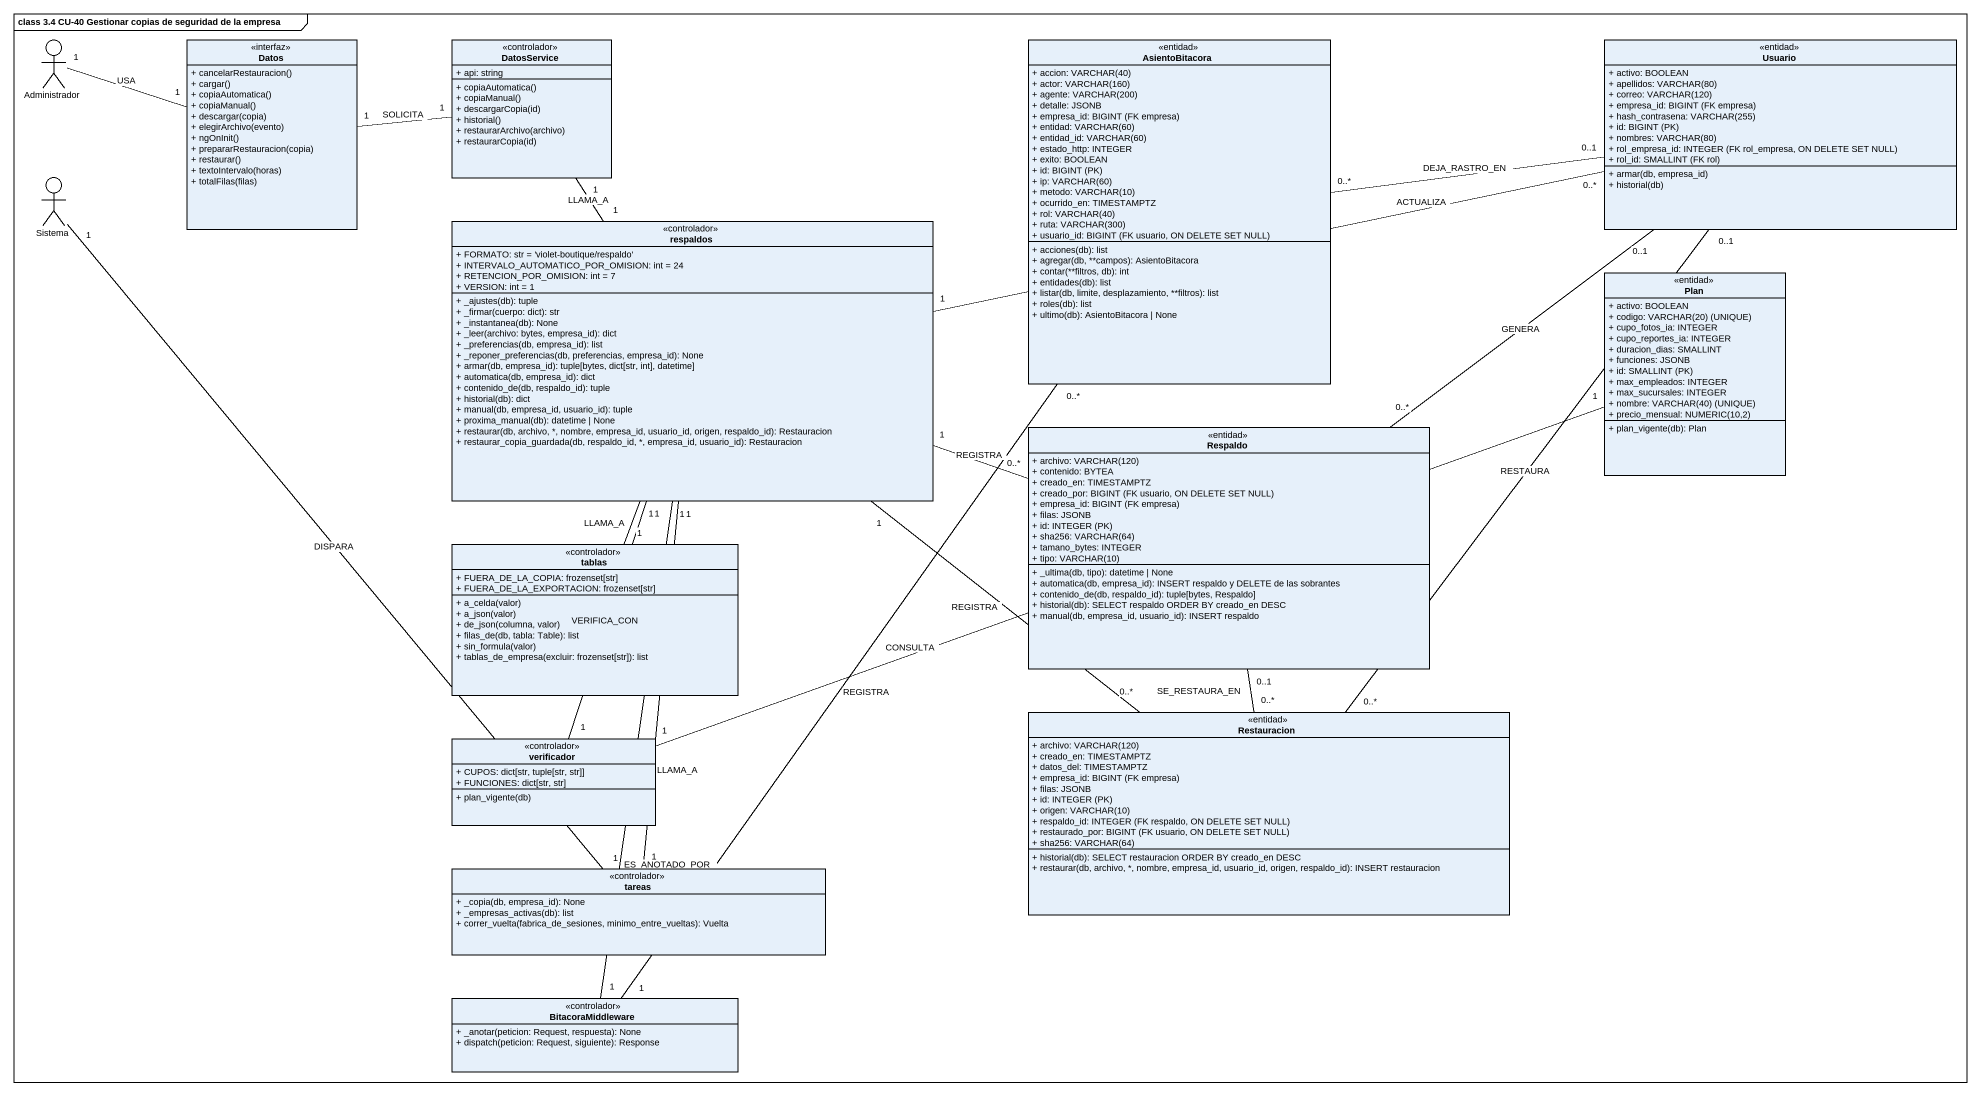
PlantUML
@startuml
mainframe class 3.4 CU-40 Gestionar copias de seguridad de la empresa
allowmixing
hide circle
hide empty members
skinparam classAttributeIconSize 0
actor Administrador
class Datos <<interfaz>> {
  + cancelarRestauracion()
  + cargar()
  + copiaAutomatica()
  + copiaManual()
  + descargar(copia)
  + elegirArchivo(evento)
  + ngOnInit()
  + prepararRestauracion(copia)
  + restaurar()
  + textoIntervalo(horas)
  + totalFilas(filas)
}
class DatosService <<controlador>> {
  + api: string
  + copiaAutomatica()
  + copiaManual()
  + descargarCopia(id)
  + historial()
  + restaurarArchivo(archivo)
  + restaurarCopia(id)
}
class AsientoBitacora <<entidad>> {
  {field} + accion: VARCHAR(40)
  {field} + actor: VARCHAR(160)
  {field} + agente: VARCHAR(200)
  + detalle: JSONB
  {field} + empresa_id: BIGINT (FK empresa)
  {field} + entidad: VARCHAR(60)
  {field} + entidad_id: VARCHAR(60)
  + estado_http: INTEGER
  + exito: BOOLEAN
  {field} + id: BIGINT (PK)
  {field} + ip: VARCHAR(60)
  {field} + metodo: VARCHAR(10)
  + ocurrido_en: TIMESTAMPTZ
  {field} + rol: VARCHAR(40)
  {field} + ruta: VARCHAR(300)
  {field} + usuario_id: BIGINT (FK usuario, ON DELETE SET NULL)
  + acciones(db): list
  + agregar(db, **campos): AsientoBitacora
  + contar(**filtros, db): int
  + entidades(db): list
  + listar(db, limite, desplazamiento, **filtros): list
  + roles(db): list
  + ultimo(db): AsientoBitacora | None
}
class Usuario <<entidad>> {
  + activo: BOOLEAN
  {field} + apellidos: VARCHAR(80)
  {field} + correo: VARCHAR(120)
  {field} + empresa_id: BIGINT (FK empresa)
  {field} + hash_contrasena: VARCHAR(255)
  {field} + id: BIGINT (PK)
  {field} + nombres: VARCHAR(80)
  {field} + rol_empresa_id: INTEGER (FK rol_empresa, ON DELETE SET NULL)
  {field} + rol_id: SMALLINT (FK rol)
  + armar(db, empresa_id)
  + historial(db)
}
actor Sistema
class respaldos <<controlador>> {
  + FORMATO: str = 'violet-boutique/respaldo'
  + INTERVALO_AUTOMATICO_POR_OMISION: int = 24
  + RETENCION_POR_OMISION: int = 7
  + VERSION: int = 1
  + _ajustes(db): tuple
  + _firmar(cuerpo: dict): str
  + _instantanea(db): None
  + _leer(archivo: bytes, empresa_id): dict
  + _preferencias(db, empresa_id): list
  + _reponer_preferencias(db, preferencias, empresa_id): None
  + armar(db, empresa_id): tuple[bytes, dict[str, int], datetime]
  + automatica(db, empresa_id): dict
  + contenido_de(db, respaldo_id): tuple
  + historial(db): dict
  + manual(db, empresa_id, usuario_id): tuple
  + proxima_manual(db): datetime | None
  + restaurar(db, archivo, *, nombre, empresa_id, usuario_id, origen, respaldo_id): Restauracion
  + restaurar_copia_guardada(db, respaldo_id, *, empresa_id, usuario_id): Restauracion
}
class Plan <<entidad>> {
  + activo: BOOLEAN
  {field} + codigo: VARCHAR(20) (UNIQUE)
  + cupo_fotos_ia: INTEGER
  + cupo_reportes_ia: INTEGER
  + duracion_dias: SMALLINT
  + funciones: JSONB
  {field} + id: SMALLINT (PK)
  + max_empleados: INTEGER
  + max_sucursales: INTEGER
  {field} + nombre: VARCHAR(40) (UNIQUE)
  {field} + precio_mensual: NUMERIC(10,2)
  + plan_vigente(db): Plan
}
class Respaldo <<entidad>> {
  {field} + archivo: VARCHAR(120)
  + contenido: BYTEA
  + creado_en: TIMESTAMPTZ
  {field} + creado_por: BIGINT (FK usuario, ON DELETE SET NULL)
  {field} + empresa_id: BIGINT (FK empresa)
  + filas: JSONB
  {field} + id: INTEGER (PK)
  {field} + sha256: VARCHAR(64)
  + tamano_bytes: INTEGER
  {field} + tipo: VARCHAR(10)
  + _ultima(db, tipo): datetime | None
  + automatica(db, empresa_id): INSERT respaldo y DELETE de las sobrantes
  + contenido_de(db, respaldo_id): tuple[bytes, Respaldo]
  + historial(db): SELECT respaldo ORDER BY creado_en DESC
  + manual(db, empresa_id, usuario_id): INSERT respaldo
}
class tablas <<controlador>> {
  + FUERA_DE_LA_COPIA: frozenset[str]
  + FUERA_DE_LA_EXPORTACION: frozenset[str]
  + a_celda(valor)
  + a_json(valor)
  + de_json(columna, valor)
  + filas_de(db, tabla: Table): list
  + sin_formula(valor)
  + tablas_de_empresa(excluir: frozenset[str]): list
}
class Restauracion <<entidad>> {
  {field} + archivo: VARCHAR(120)
  + creado_en: TIMESTAMPTZ
  + datos_del: TIMESTAMPTZ
  {field} + empresa_id: BIGINT (FK empresa)
  + filas: JSONB
  {field} + id: INTEGER (PK)
  {field} + origen: VARCHAR(10)
  {field} + respaldo_id: INTEGER (FK respaldo, ON DELETE SET NULL)
  {field} + restaurado_por: BIGINT (FK usuario, ON DELETE SET NULL)
  {field} + sha256: VARCHAR(64)
  + historial(db): SELECT restauracion ORDER BY creado_en DESC
  + restaurar(db, archivo, *, nombre, empresa_id, usuario_id, origen, respaldo_id): INSERT restauracion
}
class verificador <<controlador>> {
  + CUPOS: dict[str, tuple[str, str]]
  + FUNCIONES: dict[str, str]
  + plan_vigente(db)
}
class tareas <<controlador>> {
  + _copia(db, empresa_id): None
  + _empresas_activas(db): list
  + correr_vuelta(fabrica_de_sesiones, minimo_entre_vueltas): Vuelta
}
class BitacoraMiddleware <<controlador>> {
  + _anotar(peticion: Request, respuesta): None
  + dispatch(peticion: Request, siguiente): Response
}
Administrador "1" -right- "1" Datos : USA
Datos "1" -right- "1" DatosService : SOLICITA
DatosService "1" -- "1" respaldos : LLAMA_A
Usuario "0..1" -left- "0..*" AsientoBitacora : DEJA_RASTRO_EN
Usuario "0..1" -- "0..*" Respaldo : GENERA
Usuario "0..1" -- "0..*" Restauracion : RESTAURA
Sistema "1" -- "1" tareas : DISPARA
respaldos "1" -right- "0..*" Usuario : ACTUALIZA
respaldos "1" -right- "0..*" Respaldo : REGISTRA
respaldos "1" -- "1" tablas : LLAMA_A
respaldos "1" -- "0..*" Restauracion : REGISTRA
respaldos "1" -- "1" verificador : VERIFICA_CON
respaldos "1" -- "1" BitacoraMiddleware : ES_ANOTADO_POR
Respaldo "0..1" -- "0..*" Restauracion : SE_RESTAURA_EN
verificador "1" -right- "1" Plan : CONSULTA
tareas "1" -up- "1" respaldos : LLAMA_A
BitacoraMiddleware "1" -up- "0..*" AsientoBitacora : REGISTRA
@enduml
